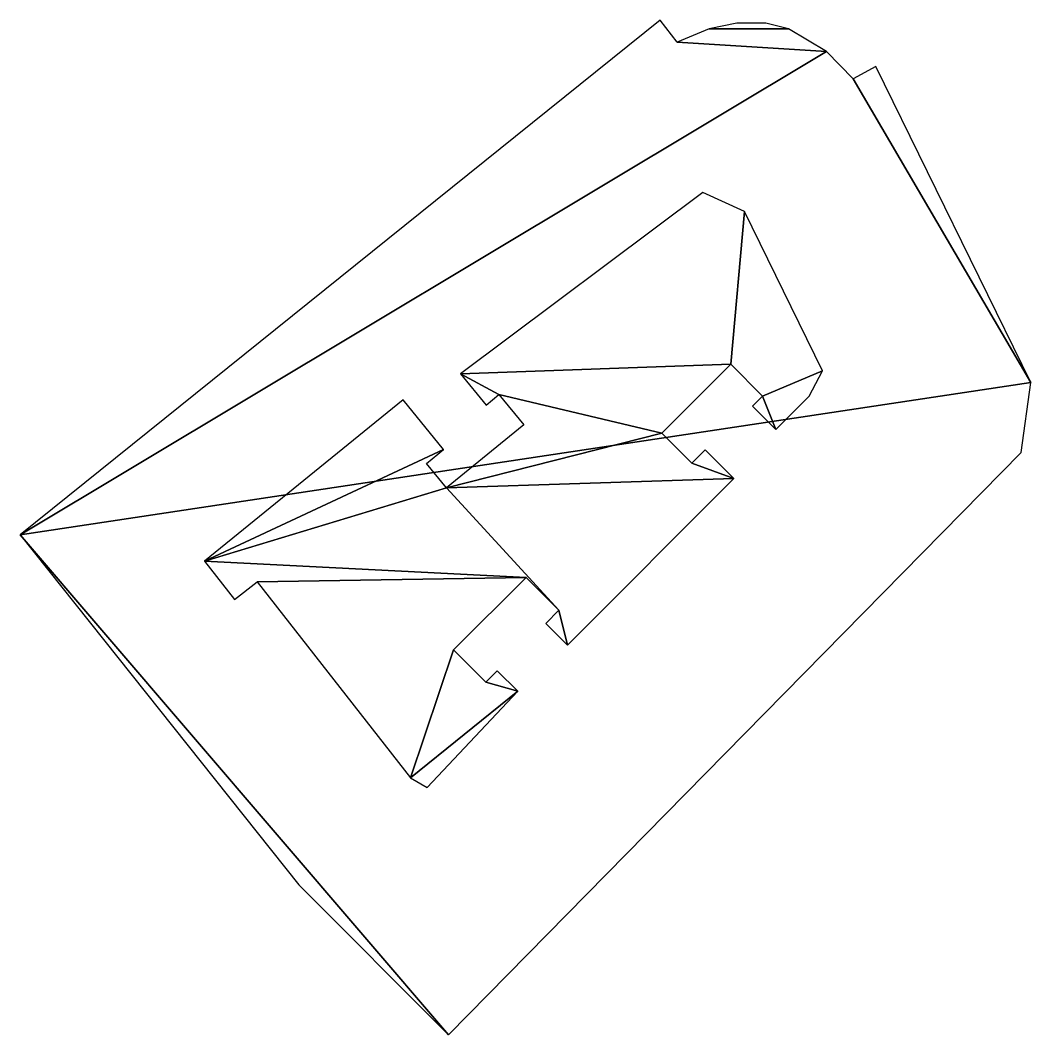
# Model space of a CAD drawing. Header units: inches. Extents: x 1 to 136, y 1 to 137.
import ezdxf

# ---------------------------------------------------------------- set-up
doc = ezdxf.new("R2010")
doc.units = ezdxf.units.IN
doc.header["$MEASUREMENT"] = 0

msp = doc.modelspace()

# ---------------------------------------------------------------- meshes
at = {"linetype": 'Continuous'}
mesh = msp.add_polyface(dxfattribs=at)
corners = [(103.25, 135.85), (92.64, 135.85), (108.31, 132.82), (0.58, 68.23), (135.59, 88.59), (57.78, 1.4), (88.35, 134.08), (111.85, 129.15), (86.07, 136.99), (96.31, 136.61), (100.22, 136.61), (114.88, 130.8), (134.33, 79.24), (37.79, 21.42)]
mesh.append_faces([[corners[k] for k in face] for face in [(1, 0, 10, 9), (5, 3, 13), (7, 4, 11)]], dxfattribs={"vtx0": -1})
mesh.append_faces([[corners[k] for k in face] for face in [(3, 2, 6, 8), (4, 3, 5, 12)]], dxfattribs={"vtx0": -1, "vtx1": -1})
mesh.append_faces([[corners[k] for k in face] for face in [(2, 3, 4, 7)]], dxfattribs={"vtx0": -1, "vtx1": -1, "vtx2": -1})
mesh.append_faces([[corners[k] for k in face] for face in [(0, 1, 6, 2)]], dxfattribs={"vtx0": -1, "vtx2": -1})
mesh = msp.add_polyface(dxfattribs=at)
corners = [(107.76, 90.13), (99.76, 86.77), (101.52, 82.29), (95.52, 91.01), (59.42, 89.75), (86.32, 81.82), (64.54, 86.96), (57.51, 74.51), (95.93, 75.73), (72.56, 58.13), (73.68, 53.49), (57.12, 79.6), (25.2, 64.69), (58.48, 52.86), (52.72, 35.73), (67.05, 47.32), (68.17, 62.53), (32.21, 61.95), (97.36, 111.41), (90.32, 77.81), (62.8, 48.54), (29.2, 59.59), (54.96, 34.45), (64.32, 50.06), (70.8, 56.38), (92.08, 79.58), (98.4, 85.41), (106, 86.77), (91.76, 113.97), (62.81, 85.56), (67.84, 82.9), (54.86, 77.77), (51.73, 86.24)]
mesh.append_faces([[corners[k] for k in face] for face in [(2, 1, 26), (10, 9, 24), (12, 11, 32), (15, 14, 22), (6, 4, 29), (19, 8, 25), (20, 15, 23)]], dxfattribs={"vtx0": -1})
mesh.append_faces([[corners[k] for k in face] for face in [(0, 1, 2, 27), (4, 3, 18, 28), (11, 12, 7, 31), (17, 16, 12, 21)]], dxfattribs={"vtx0": -1, "vtx1": -1})
mesh.append_faces([[corners[k] for k in face] for face in [(3, 4, 6, 5), (5, 7, 8, 19), (8, 7, 9, 10), (9, 7, 12, 16), (13, 14, 15, 20)]], dxfattribs={"vtx0": -1, "vtx1": -1, "vtx2": -1})
mesh.append_faces([[corners[k] for k in face] for face in [(1, 0, 18, 3), (14, 13, 16, 17)]], dxfattribs={"vtx0": -1, "vtx2": -1})
mesh.append_faces([[corners[k] for k in face] for face in [(5, 6, 30, 7)]], dxfattribs={"vtx0": -1, "vtx3": -1})

doc.saveas('drawing.dxf')
